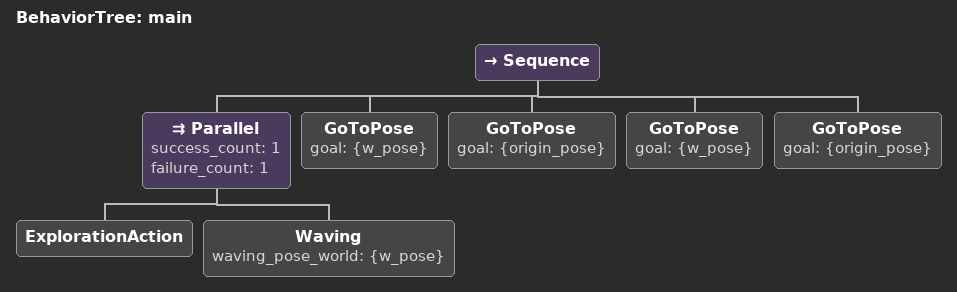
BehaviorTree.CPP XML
<?xml version="1.0" encoding="UTF-8"?>
<root BTCPP_format="4">
    <BehaviorTree ID="main">
          <Sequence>
          <Parallel success_count="1" failure_count="1">
                <ExplorationAction/>
                <Waving waving_pose_world="{w_pose}"/>
            </Parallel>
            <GoToPose goal="{w_pose}"/>

            <GoToPose goal="{origin_pose}"/>

            <GoToPose goal="{w_pose}"/>

            <GoToPose goal="{origin_pose}"/>

           </Sequence>
    </BehaviorTree>
</root>
